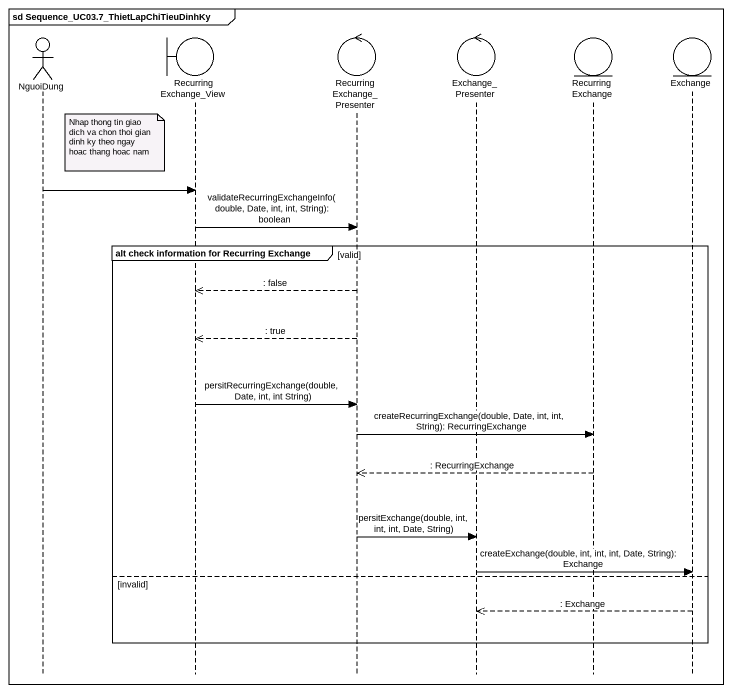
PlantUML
@startuml
mainframe sd Sequence_UC03.7_ThietLapChiTieuDinhKy
hide footbox
actor NguoiDung
boundary RecurringExchange_View
control RecurringExchange_Presenter
control Exchange_Presenter
entity RecurringExchange
entity Exchange

note right of NguoiDung : Nhap thong tin giao dich va chon thoi gian dinh ky theo ngay hoac thang hoac nam
NguoiDung -> RecurringExchange_View
RecurringExchange_View -> RecurringExchange_Presenter : validateRecurringExchangeInfo(double, Date, int, int, String): boolean
group alt check information for Recurring Exchange [valid]
  RecurringExchange_Presenter -->> RecurringExchange_View : : false
  RecurringExchange_Presenter -->> RecurringExchange_View : : true
  RecurringExchange_View -> RecurringExchange_Presenter : persitRecurringExchange(double, Date, int, int String)
  RecurringExchange_Presenter -> RecurringExchange : createRecurringExchange(double, Date, int, int, String): RecurringExchange
  RecurringExchange -->> RecurringExchange_Presenter : : RecurringExchange
  RecurringExchange_Presenter -> Exchange_Presenter : persitExchange(double, int, int, int, Date, String)
  Exchange_Presenter -> Exchange : createExchange(double, int, int, int, Date, String): Exchange
else invalid
  Exchange -->> Exchange_Presenter : : Exchange
end
@enduml
